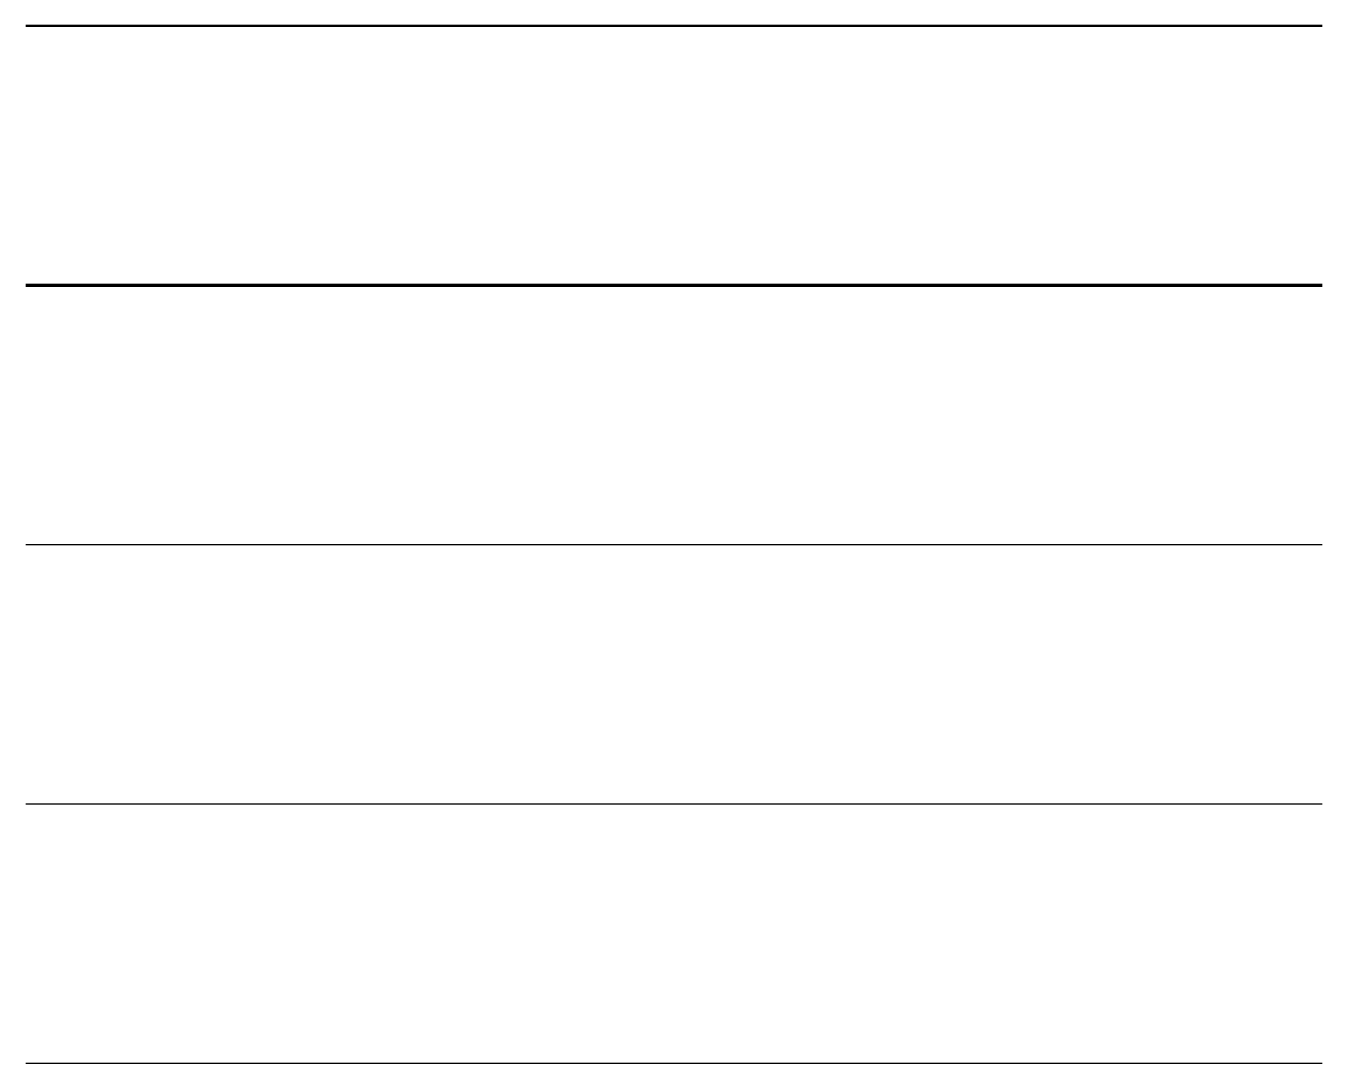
# Model space of a CAD drawing. Extents: x 10 to 110, y 10 to 90.
import ezdxf

# ---------------------------------------------------------------- set-up
doc = ezdxf.new("R2010")
doc.units = 0
doc.layers.get('0').update_dxf_attribs({"linetype": 'CONTINUOUS', "lineweight": 25})
for name, color, linetype, lineweight in [('LW_BLOCK', 6, 'CONTINUOUS', 50), ('LW_MEDIUM', 3, 'CONTINUOUS', 35), ('LW_THICK', 5, 'CONTINUOUS', 70), ('LW_THIN', 1, 'CONTINUOUS', 13)]:
    doc.layers.add(name, color=color, linetype=linetype, lineweight=lineweight)

# ---------------------------------------------------------------- blocks, each defined once
blk = doc.blocks.new('LW_BLOCK_DEF')
at = {"color": 0}
blk.add_line((0, 0), (100, 0), dxfattribs=at)

msp = doc.modelspace()

# ---------------------------------------------------------------- linework, layer by layer
at = {"color": 6, "lineweight": 100}
msp.add_line((10, 70), (110, 70), dxfattribs=at)
at = {"layer": 'LW_MEDIUM', "lineweight": -2}
msp.add_line((10, 30), (110, 30), dxfattribs=at)
at = {"layer": 'LW_THICK', "lineweight": -2}
msp.add_line((10, 50), (110, 50), dxfattribs=at)
at = {"layer": 'LW_THIN', "lineweight": -2}
msp.add_line((10, 10), (110, 10), dxfattribs=at)

# ---------------------------------------------------------------- block references
at = {"layer": 'LW_BLOCK', "lineweight": 50}
msp.add_blockref('LW_BLOCK_DEF', (10, 90), dxfattribs=at)

doc.saveas('drawing.dxf')
